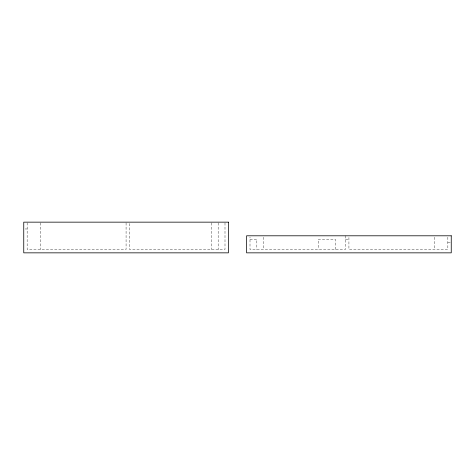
<?xml version="1.0" encoding="UTF-8"?>
<svg xmlns="http://www.w3.org/2000/svg" width="475" height="475" viewBox="0 0 475 475"><rect width="100%" height="100%" fill="white"/><g stroke="black" fill="none" stroke-linecap="round" stroke-linejoin="round"><path stroke-width="0.36" stroke-dasharray="2.38 1.78" d="M25.116 228.974L27.158 228.974M250.004 239.204L256.827 239.204L256.827 249.44M345.509 239.204L348.923 239.204M447.842 242.618L450.567 242.618M447.842 237.233L447.842 249.44L348.923 249.44L348.923 235.796M434.197 237.233L434.197 249.44M345.509 235.796L345.509 249.44L250.004 249.44L250.004 237.162M335.279 249.44L335.279 239.204L318.226 239.204L318.226 249.44M263.649 237.233L263.649 249.44M224.996 222.888L224.996 249.44L129.491 249.44L129.491 222.888M218.173 222.888L218.173 249.44M211.351 222.888L211.351 249.44M126.077 222.888L126.077 249.44L27.158 249.44L27.158 222.888M40.803 222.888L40.803 249.44"/><path stroke-width="0.71" d="M228.404 222.152L23.75 222.152L23.75 252.848L228.404 252.848L228.404 222.152M451.25 235.796L246.596 235.796L246.596 252.848L451.25 252.848L451.25 235.796"/></g></svg>
